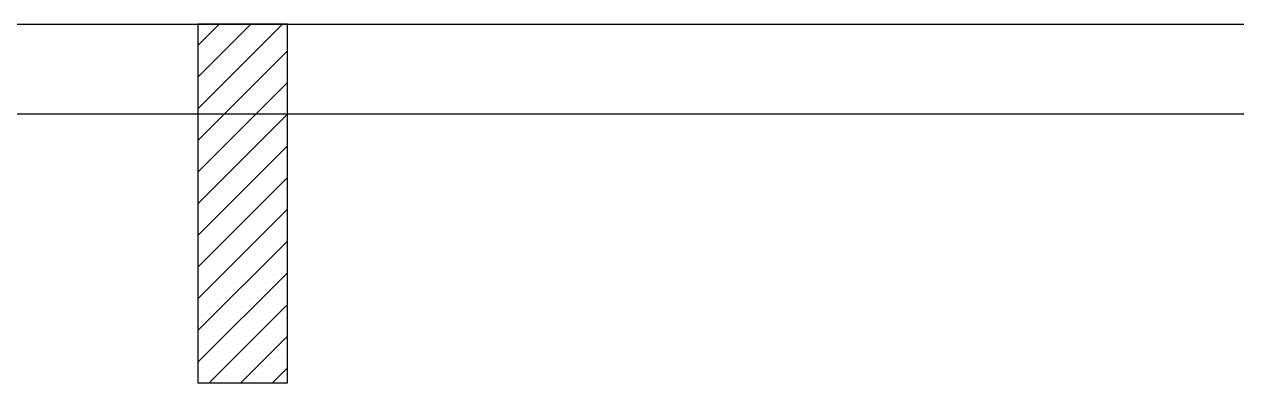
# Model space of a CAD drawing. Header units: millimetres. Extents: x -1288794 to 2153086, y -2701644 to -1428868.
# Drawn here: x 1842348 to 1845053, y -1474080 to -1473280 of the extents above; entities that cross this region are included whole.
import ezdxf

# ---------------------------------------------------------------- set-up
doc = ezdxf.new("R2010")
doc.units = ezdxf.units.MM
doc.header["$LTSCALE"] = 100
for name, color, linetype in [('A-WALL-FULL', 8, 'Continuous'), ('S-COL- HACT.', 9, 'Continuous'), ('S-COL.', 8, 'Continuous')]:
    doc.layers.add(name, color=color, linetype=linetype)

msp = doc.modelspace()

# ---------------------------------------------------------------- hatches: boundary and pattern name
at = {"layer": 'S-COL- HACT.', "linetype": 'Continuous', "ltscale": 3}
h = msp.add_hatch(dxfattribs=at)
h.set_pattern_fill('ANSI31', color=256, scale=400, style=0)
h.set_pattern_definition([(45, (2946940.44, -1108967.893), (-35.355339, 35.355339), [])])
h.paths.add_polyline_path([(1842735.3, -1473279.9), (1842735.3, -1474079.9), (1842935.3, -1474079.9), (1842935.3, -1473279.9)])

# ---------------------------------------------------------------- linework, layer by layer
at = {"layer": 'A-WALL-FULL', "ltscale": 3}
for p, q in [((1837785.3, -1473279.9), (1850385.3, -1473279.9)), ((1837985.3, -1473479.9), (1846585.3, -1473479.9))]:
    msp.add_line(p, q, dxfattribs=at)
at = {"layer": 'A-WALL-FULL', "linetype": 'Continuous', "ltscale": 3}
for p, q in [((1842735.3, -1473479.9), (1842735.3, -1474079.9)), ((1842935.3, -1474079.9), (1842935.3, -1473479.9)), ((1842735.3, -1474079.9), (1842935.3, -1474079.9))]:
    msp.add_line(p, q, dxfattribs=at)
at = {"layer": 'S-COL.', "linetype": 'Continuous', "ltscale": 3}
msp.add_lwpolyline([(1842735.3, -1473279.9), (1842735.3, -1474079.9), (1842935.3, -1474079.9), (1842935.3, -1473279.9)], close=True, dxfattribs=at)

doc.saveas('drawing.dxf')
